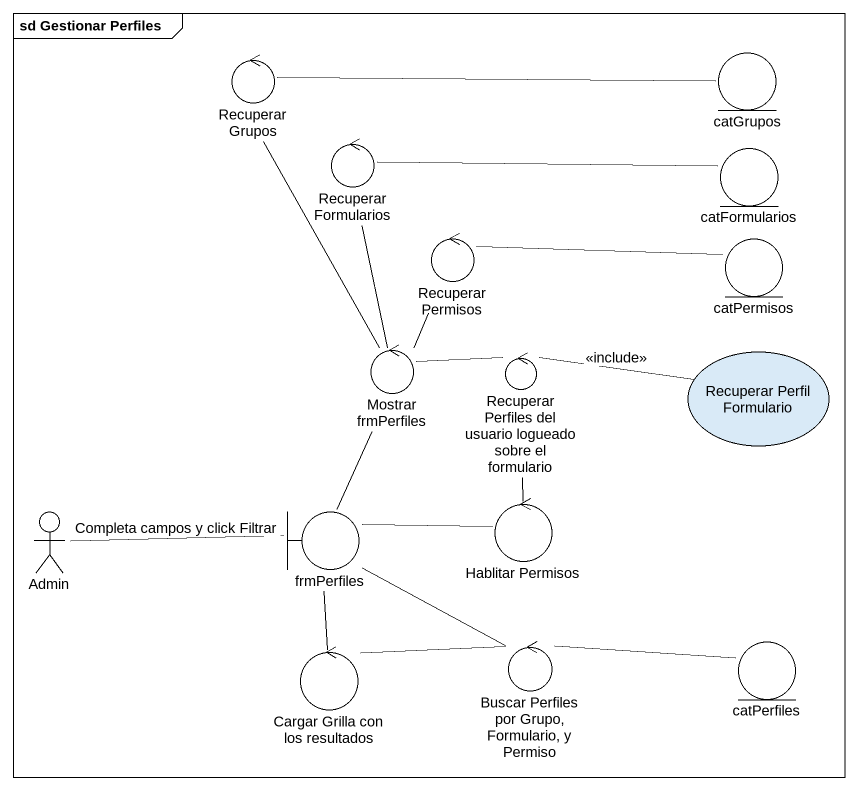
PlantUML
@startuml
mainframe sd Gestionar Perfiles
control "Recuperar Grupos" as Recuperar_Grupos
entity catGrupos
control "Recuperar Formularios" as Recuperar_Formularios
entity catFormularios
control "Recuperar Permisos" as Recuperar_Permisos
entity catPermisos
control "Mostrar frmPerfiles" as Mostrar_frmPerfiles
control "Recuperar Perfiles del usuario logueado sobre el formulario" as Recuperar_Perfiles_del
usecase "Recuperar Perfil Formulario" as Recuperar_Perfil_Formulario
control "Hablitar Permisos" as Hablitar_Permisos
actor Admin
boundary frmPerfiles
control "Cargar Grilla con los resultados" as Cargar_Grilla_con_los
control "Buscar Perfiles por Grupo, Formulario, y Permiso" as Buscar_Perfiles_por_Grupo
entity catPerfiles
Recuperar_Grupos -right- catGrupos
Recuperar_Grupos -- Mostrar_frmPerfiles
Recuperar_Formularios -right- catFormularios
Recuperar_Formularios -- Mostrar_frmPerfiles
Recuperar_Permisos -right- catPermisos
Recuperar_Permisos -- Mostrar_frmPerfiles
Mostrar_frmPerfiles -right- Recuperar_Perfiles_del
Mostrar_frmPerfiles -- frmPerfiles
Recuperar_Perfiles_del -right- Recuperar_Perfil_Formulario : <<include>>
Recuperar_Perfiles_del -- Hablitar_Permisos
Hablitar_Permisos -left- frmPerfiles
frmPerfiles -left- Admin : Completa campos y click Filtrar
frmPerfiles -- Cargar_Grilla_con_los
frmPerfiles -- Buscar_Perfiles_por_Grupo
Buscar_Perfiles_por_Grupo -left- Cargar_Grilla_con_los
Buscar_Perfiles_por_Grupo -right- catPerfiles
@enduml
